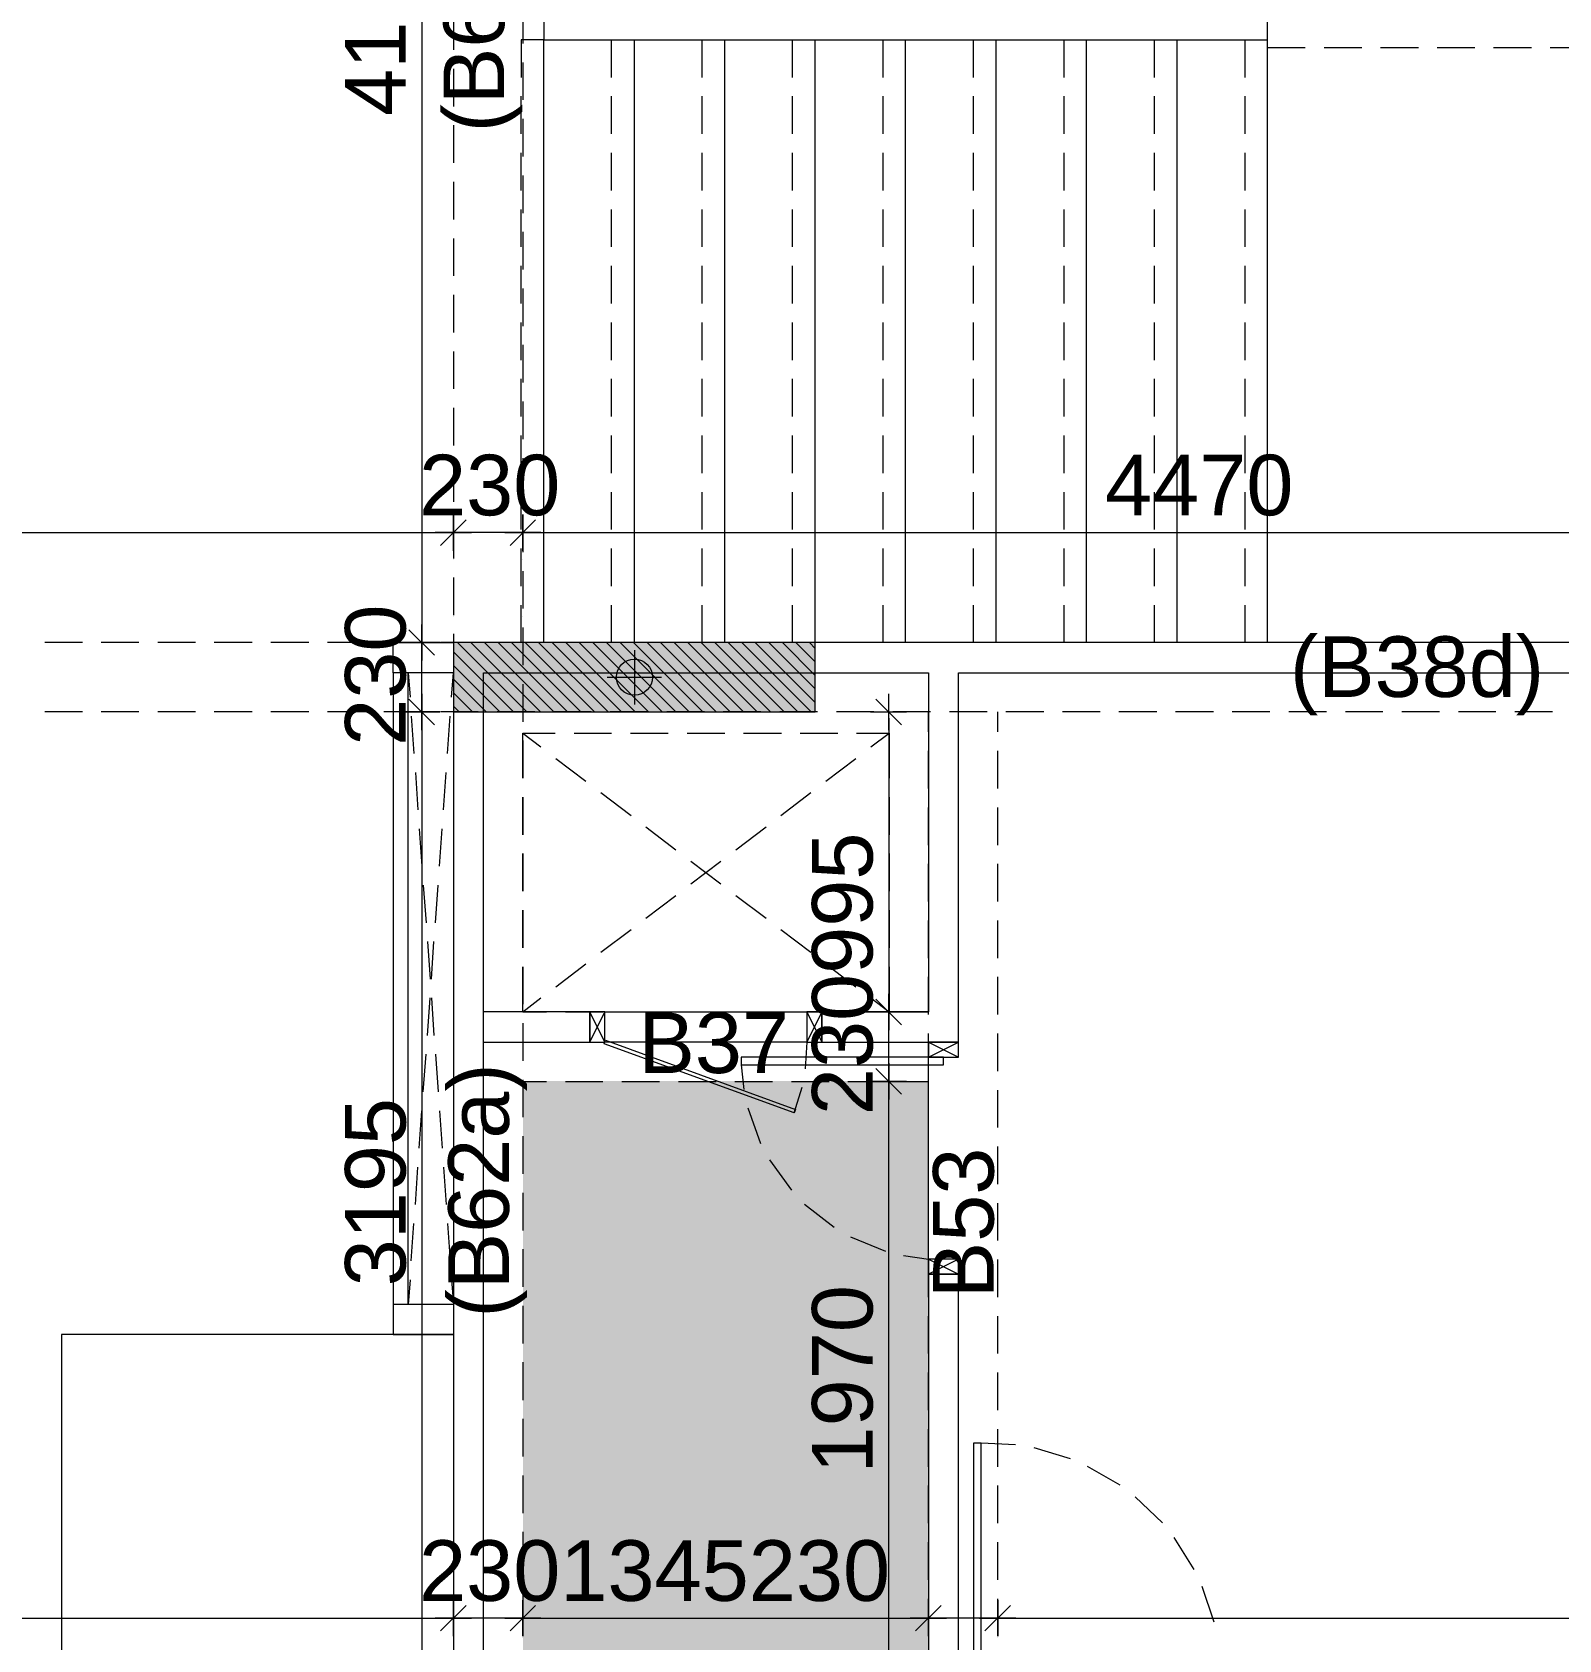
# Model space of a CAD drawing. Header units: millimetres. Extents: x -1303 to 98744, y -1303 to 90097.
# Drawn here: x 18732 to 23795, y 58624 to 63957 of the extents above; entities that cross this region are included whole.
import ezdxf

# ---------------------------------------------------------------- set-up
doc = ezdxf.new("R2010")
doc.units = ezdxf.units.MM
doc.layers.add('PDF_Geometry', color=7, linetype='Continuous')
doc.layers.add('PDF_Text', color=7, linetype='Continuous')
doc.layers.add('PDF_Solid Fills', color=192, linetype='Continuous', true_color=0xc2c0c0c0)
doc.styles.add('PDF ArialMT', font='arial.ttf')

msp = doc.modelspace()

# ---------------------------------------------------------------- linework, layer by layer
at = {"layer": 'PDF_Geometry', "color": 122, "lineweight": 0, "true_color": 0x00b88a}
for points in [[(20023.99135, 65992.26708), (20023.99135, 66012.57737), (20023.99135, 61952.04542), (20023.99135, 61972.35983)], [(15579.24379, 62297.33678), (15558.93247, 62297.33678), (20108.62097, 62297.33678), (20089.15574, 62297.33678)], [(20359.1255, 62297.33678), (20128.93125, 62297.33678)], [(20398.90101, 62297.33678), (20378.58865, 62297.33678), (24808.94958, 62297.33678), (24788.6393, 62297.33678)], [(20023.99135, 61702.38803), (20023.99135, 61932.58226)], [(21572.71351, 61642.30429), (21572.71351, 61762.47588)], [(21615.02832, 61660.07321), (21529.55157, 61744.70284)], [(20023.99135, 61662.61458), (20023.99135, 61682.07774), (20023.99135, 58527.08693), (20023.99135, 58547.39721)], [(21512.62564, 61702.38803), (21631.95425, 61702.38803)], [(21572.71351, 61682.07774), (21572.71351, 60727.45721), (21572.71351, 60746.92037)], [(21572.71351, 60476.95269), (21572.71351, 60707.14692)], [(21572.71351, 58527.08693), (21572.71351, 60457.48953), (21572.71351, 60437.17511)], [(15579.24379, 58696.34618), (15558.93247, 58696.34618), (20108.62097, 58696.34618), (20089.15574, 58696.34618)], [(20359.1255, 58696.34618), (20128.93125, 58696.34618)], [(20398.90101, 58696.34618), (20378.58865, 58696.34618), (21683.57915, 58696.34618), (21664.11392, 58696.34618)], [(21934.0816, 58696.34618), (21703.88943, 58696.34618)], [(21973.85711, 58696.34618), (21953.54682, 58696.34618), (26523.54664, 58696.34618), (26504.08141, 58696.34618)]]:
    msp.add_lwpolyline(points, dxfattribs=at)
at = {"layer": 'PDF_Geometry', "color": 157, "lineweight": 0, "true_color": 0x3f5f7f}
for points in [[(20128.93125, 64023.78115), (20128.93125, 63898.52683)], [(20359.1255, 64044.93856), (20359.1255, 63919.68423)], [(20359.1255, 63857.05913), (20359.1255, 63732.65606)], [(20128.93125, 63835.90173), (20128.93125, 63710.65154)], [(20128.93125, 63648.86943), (20128.93125, 63523.61923)], [(20359.1255, 63670.02684), (20359.1255, 63544.77664)], [(20359.1255, 63482.15155), (20359.1255, 63356.89722)], [(20128.93125, 63460.99414), (20128.93125, 63335.73981)], [(20128.93125, 63273.11471), (20128.93125, 63148.71164)], [(20359.1255, 63295.11924), (20359.1255, 63169.86905)], [(20359.1255, 63107.23982), (20359.1255, 62981.98963)], [(20128.93125, 63086.08242), (20128.93125, 62960.83222)], [(20128.93125, 62898.20713), (20128.93125, 62773.79992)], [(20359.1255, 62920.21165), (20359.1255, 62794.95732)], [(20359.1255, 62732.33223), (20359.1255, 62607.08203)], [(20128.93125, 62711.17482), (20128.93125, 62585.92463)], [(20128.93125, 62523.2954), (20128.93125, 62398.89233)], [(20359.1255, 62544.45281), (20359.1255, 62420.04974)], [(20359.1255, 62357.42463), (20359.1255, 62232.17031)], [(20128.93125, 62336.26723), (20128.93125, 62211.0129)], [(20128.93125, 62148.38781), (20128.93125, 62023.13761)], [(20359.1255, 62169.54521), (20359.1255, 62045.13801)], [(20359.1255, 61982.51291), (20359.1255, 61857.26272)], [(18899.26444, 61932.58226), (18774.01218, 61932.58226)], [(19086.29467, 61932.58226), (18961.04241, 61932.58226)], [(19274.17203, 61932.58226), (19148.92184, 61932.58226)], [(19461.20433, 61932.58226), (19335.95207, 61932.58226)], [(19649.08169, 61932.58226), (19523.82943, 61932.58226)], [(19836.11399, 61932.58226), (19711.70886, 61932.58226)], [(20023.99135, 61932.58226), (19898.73909, 61932.58226)], [(20211.02365, 61932.58226), (20086.61644, 61932.58226)], [(20128.93125, 61961.3555), (20128.93125, 61836.10532)], [(20398.90101, 61932.58226), (20273.64874, 61932.58226)], [(20585.93124, 61932.58226), (20461.5261, 61932.58226)], [(20773.81066, 61932.58226), (20648.5584, 61932.58226)], [(20961.68802, 61932.58226), (20836.43576, 61932.58226)], [(21148.71825, 61932.58226), (21023.46806, 61932.58226)], [(21336.59768, 61932.58226), (21211.34542, 61932.58226)], [(21523.62791, 61932.58226), (21399.22277, 61932.58226)], [(21711.50526, 61932.58226), (21586.25508, 61932.58226)], [(21898.53757, 61932.58226), (21774.13243, 61932.58226)], [(22086.41492, 61932.58226), (21961.16266, 61932.58226)], [(22273.44723, 61932.58226), (22149.04209, 61932.58226)], [(22461.32458, 61932.58226), (22336.07232, 61932.58226)], [(22649.20194, 61932.58226), (22523.94968, 61932.58226)], [(22836.23424, 61932.58226), (22710.98198, 61932.58226)], [(23024.1116, 61932.58226), (22898.85934, 61932.58226)], [(23211.1439, 61932.58226), (23086.73669, 61932.58226)], [(23399.02126, 61932.58226), (23273.76899, 61932.58226)], [(23586.05149, 61932.58226), (23461.64635, 61932.58226)], [(23773.93091, 61932.58226), (23648.67865, 61932.58226)], [(20128.93125, 61773.48021), (20128.93125, 61648.22589)], [(20359.1255, 61794.63762), (20359.1255, 61669.38329)], [(18899.26444, 61702.38803), (18774.01218, 61702.38803)], [(19086.29467, 61702.38803), (18961.04241, 61702.38803)], [(19274.17203, 61702.38803), (19148.92184, 61702.38803)], [(19461.20433, 61702.38803), (19335.95207, 61702.38803)], [(19649.08169, 61702.38803), (19523.82943, 61702.38803)], [(19836.11399, 61702.38803), (19711.70886, 61702.38803)], [(20023.99135, 61702.38803), (19898.73909, 61702.38803)], [(20211.02365, 61702.38803), (20086.61644, 61702.38803)], [(20398.90101, 61702.38803), (20273.64874, 61702.38803)], [(20585.93124, 61702.38803), (20461.5261, 61702.38803)], [(20773.81066, 61702.38803), (20648.5584, 61702.38803)], [(20961.68802, 61702.38803), (20836.43576, 61702.38803)], [(21148.71825, 61702.38803), (21023.46806, 61702.38803)], [(21336.59768, 61702.38803), (21211.34542, 61702.38803)], [(21523.62791, 61702.38803), (21399.22277, 61702.38803)], [(21711.50526, 61702.38803), (21586.25508, 61702.38803)], [(21703.88943, 61636.37857), (21703.88943, 61702.38803)], [(21898.53757, 61702.38803), (21774.13243, 61702.38803)], [(21934.0816, 61636.37857), (21934.0816, 61702.38803)], [(22086.41492, 61702.38803), (21961.16266, 61702.38803)], [(22273.44723, 61702.38803), (22149.04209, 61702.38803)], [(22461.32458, 61702.38803), (22336.07232, 61702.38803)], [(22649.20194, 61702.38803), (22523.94968, 61702.38803)], [(22836.23424, 61702.38803), (22710.98198, 61702.38803)], [(23024.1116, 61702.38803), (22898.85934, 61702.38803)], [(23211.1439, 61702.38803), (23086.73669, 61702.38803)], [(23399.02126, 61702.38803), (23273.76899, 61702.38803)], [(23586.05149, 61702.38803), (23461.64635, 61702.38803)], [(23773.93091, 61702.38803), (23648.67865, 61702.38803)], [(20359.1255, 61607.60532), (20359.1255, 61482.351)], [(20128.93125, 61586.44792), (20128.93125, 61461.19359)], [(21703.88943, 61448.49915), (21703.88943, 61573.75347)], [(21934.0816, 61448.49915), (21934.0816, 61573.75347)], [(20128.93125, 61398.56849), (20128.93125, 61273.3183)], [(20359.1255, 61419.7259), (20359.1255, 61294.47571)], [(21703.88943, 61260.62386), (21703.88943, 61385.87405)], [(21934.0816, 61260.62386), (21934.0816, 61385.87405)], [(20359.1255, 61232.6936), (20359.1255, 61107.4434)], [(20128.93125, 61210.6932), (20128.93125, 61086.286)], [(21703.88943, 61073.59155), (21703.88943, 61198.84175)], [(21934.0816, 61073.59155), (21934.0816, 61198.84175)], [(20128.93125, 61023.6609), (20128.93125, 60898.40658)], [(20359.1255, 61044.81831), (20359.1255, 60919.56398)], [(21703.88943, 60885.71213), (21703.88943, 61010.96646)], [(21934.0816, 60885.71213), (21934.0816, 61010.96646)], [(20359.1255, 60856.93888), (20359.1255, 60732.53581)], [(20128.93125, 60835.78147), (20128.93125, 60711.3784)], [(21703.88943, 60698.68396), (21703.88943, 60823.93416)], [(21934.0816, 60698.68396), (21934.0816, 60823.93416)], [(20359.1255, 60707.14692), (20437.82939, 60707.14692)], [(20500.45656, 60707.14692), (20624.86169, 60707.14692)], [(20687.48679, 60707.14692), (20812.73905, 60707.14692)], [(20875.36622, 60707.14692), (20999.77135, 60707.14692)], [(21062.39645, 60707.14692), (21187.64871, 60707.14692)], [(21250.2738, 60707.14692), (21375.52606, 60707.14692)], [(21437.3061, 60707.14692), (21562.55837, 60707.14692)], [(21625.18346, 60707.14692), (21703.88943, 60707.14692)], [(20128.93125, 60648.74918), (20128.93125, 60523.49898)], [(20359.1255, 60669.90659), (20359.1255, 60544.65639)], [(21703.88943, 60510.80454), (21703.88943, 60636.05474)], [(21934.0816, 60510.80454), (21934.0816, 60636.05474)], [(20359.1255, 60482.0313), (20359.1255, 60357.62409)], [(20359.1255, 60476.95269), (20437.82939, 60476.95269)], [(20500.45656, 60476.95269), (20624.86169, 60476.95269)], [(20687.48679, 60476.95269), (20812.73905, 60476.95269)], [(20875.36622, 60476.95269), (20999.77135, 60476.95269)], [(21062.39645, 60476.95269), (21187.64871, 60476.95269)], [(21250.2738, 60476.95269), (21375.52606, 60476.95269)], [(21437.3061, 60476.95269), (21562.55837, 60476.95269)], [(21625.18346, 60476.95269), (21703.88943, 60476.95269)], [(20128.93125, 60460.87389), (20128.93125, 60335.61956)], [(21703.88943, 60323.77224), (21703.88943, 60448.17945)], [(21934.0816, 60323.77224), (21934.0816, 60448.17945)], [(20128.93125, 60273.84159), (20128.93125, 60148.59139)], [(20359.1255, 60294.99899), (20359.1255, 60169.7488)], [(21703.88943, 60135.89695), (21703.88943, 60261.14714)], [(21934.0816, 60135.89695), (21934.0816, 60261.14714)], [(20359.1255, 60107.11957), (20359.1255, 59981.86938)], [(20128.93125, 60085.96217), (20128.93125, 59960.71197)], [(21703.88943, 59948.86465), (21703.88943, 60073.26772)], [(21934.0816, 59948.86465), (21934.0816, 60073.26772)], [(20128.93125, 59898.93399), (20128.93125, 59773.67967)], [(20359.1255, 59920.0914), (20359.1255, 59794.83707)], [(21703.88943, 59760.98522), (21703.88943, 59886.23955)], [(21934.0816, 59760.98522), (21934.0816, 59886.23955)], [(20359.1255, 59732.21198), (20359.1255, 59606.96178)], [(20128.93125, 59711.05457), (20128.93125, 59585.80437)], [(21703.88943, 59573.95293), (21703.88943, 59698.36013)], [(21934.0816, 59573.95293), (21934.0816, 59698.36013)], [(20128.93125, 59523.17515), (20128.93125, 59398.77208)], [(20359.1255, 59545.17967), (20359.1255, 59419.92949)], [(21703.88943, 59386.07764), (21703.88943, 59511.32782)], [(21934.0816, 59386.07764), (21934.0816, 59511.32782)], [(20359.1255, 59357.30438), (20359.1255, 59232.05006)], [(20128.93125, 59336.14698), (20128.93125, 59210.89265)], [(21703.88943, 59198.19821), (21703.88943, 59323.45253)], [(21934.0816, 59198.19821), (21934.0816, 59323.45253)], [(20128.93125, 59148.26756), (20128.93125, 59023.86036)], [(20359.1255, 59169.42496), (20359.1255, 59045.01776)], [(21703.88943, 59011.16591), (21703.88943, 59136.42024)], [(21934.0816, 59011.16591), (21934.0816, 59136.42024)], [(20128.93125, 58961.23525), (20128.93125, 58835.98507)], [(20359.1255, 58982.39266), (20359.1255, 58857.14247)], [(21703.88943, 58823.29062), (21703.88943, 58948.54081)], [(21934.0816, 58823.29062), (21934.0816, 58948.54081)], [(20128.93125, 58773.35996), (20128.93125, 58648.95276)], [(20359.1255, 58794.51737), (20359.1255, 58670.11017)], [(21703.88943, 58636.25832), (21703.88943, 58760.66552)], [(21934.0816, 58636.25832), (21934.0816, 58760.66552)]]:
    msp.add_lwpolyline(points, dxfattribs=at)
at = {"layer": 'PDF_Geometry', "color": 9, "lineweight": 0, "true_color": 0xc0c0c0}
for points in [[(22828.61633, 64032.24412), (20428.52137, 64032.24412), (20428.52137, 63932.37868), (22828.61633, 63932.37868)], [(20581.69975, 60607.28148), (20631.63123, 60607.28148), (20631.63123, 60707.14444), (20581.69975, 60707.14444)], [(21301.05158, 60607.28148), (21350.98306, 60607.28148), (21350.98306, 60707.14444), (21301.05158, 60707.14444)], [(20633.32466, 60613.20722), (21262.96825, 60383.8601), (21258.73676, 60372.8599), (20629.09317, 60601.35989)], [(21703.88943, 60557.35083), (21803.75239, 60557.35083), (21803.75239, 60607.28231), (21703.88943, 60607.28231)], [(21083.55385, 60531.96195), (21753.82047, 60531.96195), (21753.82047, 60557.35083), (21083.55385, 60557.35083)], [(21703.88943, 59837.15189), (21803.75239, 59837.15189), (21803.75239, 59887.08336), (21703.88943, 59887.08336)], [(21853.68345, 58457.68898), (21879.07234, 58457.68898), (21879.07234, 59276.90378), (21853.68345, 59276.90378)]]:
    msp.add_lwpolyline(points, close=True, dxfattribs=at)
for points in [[(20428.52137, 61932.58226), (20428.52137, 63932.37868), (20354.04689, 63932.37868), (20354.04689, 63807.12848)], [(20653.63494, 63807.12848), (20653.63494, 63932.37868)], [(20728.95655, 61932.58226), (20728.95655, 63932.37868)], [(20954.07011, 63807.12848), (20954.07011, 63932.37868)], [(21028.5446, 61932.58226), (21028.5446, 63932.37868)], [(21253.66023, 63807.12848), (21253.66023, 63932.37868)], [(21328.97977, 61932.58226), (21328.97977, 63932.37868)], [(21554.0954, 63807.12848), (21554.0954, 63932.37868)], [(21628.56989, 61932.58226), (21628.56989, 63932.37868)], [(21853.68345, 63807.12848), (21853.68345, 63932.37868)], [(21929.00506, 61932.58226), (21929.00506, 63932.37868)], [(22154.11862, 63807.12848), (22154.11862, 63932.37868)], [(22228.59311, 61932.58226), (22228.59311, 63932.37868)], [(22453.70875, 63807.12848), (22453.70875, 63932.37868)], [(22529.02828, 61932.58226), (22529.02828, 63932.37868)], [(22754.14392, 63807.12848), (22754.14392, 63932.37868)], [(22828.61633, 61932.58226), (22828.61633, 63932.37868)], [(22828.61633, 63906.98979), (22953.86859, 63906.98979)], [(23016.49576, 63906.98979), (23141.74595, 63906.98979)], [(23203.52599, 63906.98979), (23328.77825, 63906.98979)], [(23391.40335, 63906.98979), (23516.65561, 63906.98979)], [(23578.43565, 63906.98979), (23703.68791, 63906.98979)], [(23766.313, 63906.98979), (23891.56527, 63906.98979)], [(20354.04689, 63620.09618), (20354.04689, 63744.50339)], [(20653.63494, 63620.09618), (20653.63494, 63744.50339)], [(20954.07011, 63620.09618), (20954.07011, 63744.50339)], [(21253.66023, 63620.09618), (21253.66023, 63744.50339)], [(21554.0954, 63620.09618), (21554.0954, 63744.50339)], [(21853.68345, 63620.09618), (21853.68345, 63744.50339)], [(22154.11862, 63620.09618), (22154.11862, 63744.50339)], [(22453.70875, 63620.09618), (22453.70875, 63744.50339)], [(22754.14392, 63620.09618), (22754.14392, 63744.50339)], [(20354.04689, 63432.22089), (20354.04689, 63557.47108)], [(20653.63494, 63432.22089), (20653.63494, 63557.47108)], [(20954.07011, 63432.22089), (20954.07011, 63557.47108)], [(21253.66023, 63432.22089), (21253.66023, 63557.47108)], [(21554.0954, 63432.22089), (21554.0954, 63557.47108)], [(21853.68345, 63432.22089), (21853.68345, 63557.47108)], [(22154.11862, 63432.22089), (22154.11862, 63557.47108)], [(22453.70875, 63432.22089), (22453.70875, 63557.47108)], [(22754.14392, 63432.22089), (22754.14392, 63557.47108)], [(20354.04689, 63245.18859), (20354.04689, 63369.59166)], [(20653.63494, 63245.18859), (20653.63494, 63369.59166)], [(20954.07011, 63245.18859), (20954.07011, 63369.59166)], [(21253.66023, 63245.18859), (21253.66023, 63369.59166)], [(21554.0954, 63245.18859), (21554.0954, 63369.59166)], [(21853.68345, 63245.18859), (21853.68345, 63369.59166)], [(22154.11862, 63245.18859), (22154.11862, 63369.59166)], [(22453.70875, 63245.18859), (22453.70875, 63369.59166)], [(22754.14392, 63245.18859), (22754.14392, 63369.59166)], [(20354.04689, 63057.30916), (20354.04689, 63182.56349)], [(20653.63494, 63057.30916), (20653.63494, 63182.56349)], [(20954.07011, 63057.30916), (20954.07011, 63182.56349)], [(21253.66023, 63057.30916), (21253.66023, 63182.56349)], [(21554.0954, 63057.30916), (21554.0954, 63182.56349)], [(21853.68345, 63057.30916), (21853.68345, 63182.56349)], [(22154.11862, 63057.30916), (22154.11862, 63182.56349)], [(22453.70875, 63057.30916), (22453.70875, 63182.56349)], [(22754.14392, 63057.30916), (22754.14392, 63182.56349)], [(20354.04689, 62869.43387), (20354.04689, 62994.68407)], [(20653.63494, 62869.43387), (20653.63494, 62994.68407)], [(20954.07011, 62869.43387), (20954.07011, 62994.68407)], [(21253.66023, 62869.43387), (21253.66023, 62994.68407)], [(21554.0954, 62869.43387), (21554.0954, 62994.68407)], [(21853.68345, 62869.43387), (21853.68345, 62994.68407)], [(22154.11862, 62869.43387), (22154.11862, 62994.68407)], [(22453.70875, 62869.43387), (22453.70875, 62994.68407)], [(22754.14392, 62869.43387), (22754.14392, 62994.68407)], [(20354.04689, 62682.40158), (20354.04689, 62807.65177)], [(20653.63494, 62682.40158), (20653.63494, 62807.65177)], [(20954.07011, 62682.40158), (20954.07011, 62807.65177)], [(21253.66023, 62682.40158), (21253.66023, 62807.65177)], [(21554.0954, 62682.40158), (21554.0954, 62807.65177)], [(21853.68345, 62682.40158), (21853.68345, 62807.65177)], [(22154.11862, 62682.40158), (22154.11862, 62807.65177)], [(22453.70875, 62682.40158), (22453.70875, 62807.65177)], [(22754.14392, 62682.40158), (22754.14392, 62807.65177)], [(20354.04689, 62494.52215), (20354.04689, 62619.77648)], [(20653.63494, 62494.52215), (20653.63494, 62619.77648)], [(20954.07011, 62494.52215), (20954.07011, 62619.77648)], [(21253.66023, 62494.52215), (21253.66023, 62619.77648)], [(21554.0954, 62494.52215), (21554.0954, 62619.77648)], [(21853.68345, 62494.52215), (21853.68345, 62619.77648)], [(22154.11862, 62494.52215), (22154.11862, 62619.77648)], [(22453.70875, 62494.52215), (22453.70875, 62619.77648)], [(22754.14392, 62494.52215), (22754.14392, 62619.77648)], [(20354.04689, 62307.48985), (20354.04689, 62431.89706)], [(20653.63494, 62307.48985), (20653.63494, 62431.89706)], [(20954.07011, 62307.48985), (20954.07011, 62431.89706)], [(21253.66023, 62307.48985), (21253.66023, 62431.89706)], [(21554.0954, 62307.48985), (21554.0954, 62431.89706)], [(21853.68345, 62307.48985), (21853.68345, 62431.89706)], [(22154.11862, 62307.48985), (22154.11862, 62431.89706)], [(22453.70875, 62307.48985), (22453.70875, 62431.89706)], [(22754.14392, 62307.48985), (22754.14392, 62431.89706)], [(20354.04689, 62119.61456), (20354.04689, 62244.86475)], [(20653.63494, 62119.61456), (20653.63494, 62244.86475)], [(20954.07011, 62119.61456), (20954.07011, 62244.86475)], [(21253.66023, 62119.61456), (21253.66023, 62244.86475)], [(21554.0954, 62119.61456), (21554.0954, 62244.86475)], [(21853.68345, 62119.61456), (21853.68345, 62244.86475)], [(22154.11862, 62119.61456), (22154.11862, 62244.86475)], [(22453.70875, 62119.61456), (22453.70875, 62244.86475)], [(22754.14392, 62119.61456), (22754.14392, 62244.86475)], [(20354.04689, 61932.58226), (20354.04689, 62056.98946)], [(20653.63494, 61932.58226), (20653.63494, 62056.98946)], [(20954.07011, 61932.58226), (20954.07011, 62056.98946)], [(21253.66023, 61932.58226), (21253.66023, 62056.98946)], [(21554.0954, 61932.58226), (21554.0954, 62056.98946)], [(21853.68345, 61932.58226), (21853.68345, 62056.98946)], [(22154.11862, 61932.58226), (22154.11862, 62056.98946)], [(22453.70875, 61932.58226), (22453.70875, 62056.98946)], [(22754.14392, 61932.58226), (22754.14392, 62056.98946)], [(20123.00759, 61751.47569), (20128.93125, 61831.87383), (19929.20658, 61831.87383), (19929.20658, 61932.58226), (20128.93125, 61932.58226)], [(20581.69975, 60607.28148), (20631.63248, 60707.14692), (21301.05158, 60707.14692), (21350.9843, 60607.28148), (21803.7528, 60607.28148), (21803.7528, 61831.87383), (26674.18779, 61831.87383), (26674.18779, 61319.8646), (26774.05116, 61319.8646), (26774.05116, 61932.58226), (20128.93125, 61932.58226), (20128.93125, 58277.42953), (20228.79463, 58277.42953), (20228.79463, 58406.9112), (21803.7528, 58406.9112), (21803.7528, 59837.15189), (21703.88943, 59837.15189), (21703.88943, 58507.61964), (20228.79463, 58507.61964), (20228.79463, 61831.87383), (21703.88943, 61831.87383), (21703.88943, 60707.14692), (21350.9843, 60707.14692), (21350.9843, 60607.28148)], [(19929.20658, 61831.87383), (19929.20658, 59737.29059)], [(19985.06089, 59818.53585), (19979.13723, 59737.29059), (19979.13723, 61831.87383), (19985.06089, 61751.47569)], [(19989.29237, 61688.85059), (19997.75533, 61564.44339)], [(20109.4681, 61564.44339), (20118.77611, 61688.85059)], [(20359.1255, 61632.14709), (20419.21129, 61586.44792)], [(20359.1255, 61482.351), (20359.1255, 61632.14709), (20466.60471, 61632.14709)], [(20529.2298, 61632.14709), (20653.63494, 61632.14709)], [(20716.2621, 61632.14709), (20841.51437, 61632.14709)], [(20904.13946, 61632.14709), (21028.5446, 61632.14709)], [(21091.17176, 61632.14709), (21216.42195, 61632.14709)], [(21279.04912, 61632.14709), (21403.45425, 61632.14709)], [(21466.07935, 61632.14709), (21573.56063, 61632.14709), (21573.56063, 61482.351)], [(21513.47277, 61586.44792), (21573.56063, 61632.14709)], [(20469.14401, 61548.36459), (20568.16026, 61473.04504)], [(21364.5238, 61473.04504), (21463.54212, 61548.36459)], [(20002.83394, 61501.81829), (20011.2969, 61377.41108)], [(20095.92653, 61377.41108), (20105.23662, 61501.81829)], [(20359.1255, 61294.47571), (20359.1255, 61419.7259)], [(20618.09091, 61434.96171), (20717.95428, 61358.79504)], [(21214.72977, 61358.79504), (21314.59315, 61434.96171)], [(21573.56063, 61419.7259), (21573.56063, 61294.47571)], [(20015.52838, 61314.78599), (20024.83847, 61190.37879)], [(20083.23209, 61190.37879), (20091.69505, 61314.78599)], [(20767.03988, 61321.55471), (20866.90325, 61245.38804)], [(21065.78288, 61245.38804), (21165.64418, 61321.55471)], [(20359.1255, 61107.4434), (20359.1255, 61232.6936)], [(21573.56063, 61232.6936), (21573.56063, 61107.4434)], [(20916.8339, 61207.30471), (21015.85015, 61131.98517)], [(20916.8339, 61131.98517), (21015.85015, 61207.30471)], [(20029.06995, 61127.75369), (20038.37797, 61003.35061)], [(20069.69052, 61003.35061), (20078.15348, 61127.75369)], [(20767.03988, 61018.5823), (20866.90325, 61093.90183)], [(21065.78288, 61093.90183), (21165.64418, 61018.5823)], [(20359.1255, 60919.56398), (20359.1255, 61044.81831)], [(21573.56063, 61044.81831), (21573.56063, 60919.56398)], [(20618.09091, 60905.17943), (20717.95428, 60980.49897)], [(21214.72977, 60980.49897), (21314.59315, 60905.17943)], [(20042.60945, 60940.72139), (20051.91954, 60816.31832)], [(20056.15102, 60816.31832), (20064.61398, 60940.72139)], [(20438.67652, 60707.14692), (20359.1255, 60707.14692), (20359.1255, 60856.93888)], [(20469.14401, 60790.92943), (20568.16026, 60867.0961)], [(21364.5238, 60867.0961), (21463.54212, 60790.92943)], [(21573.56063, 60856.93888), (21573.56063, 60707.14692), (21494.00754, 60707.14692)], [(20042.60945, 60629.28602), (20051.91954, 60753.69322)], [(20056.15102, 60753.69322), (20064.61398, 60629.28602)], [(20359.1255, 60707.14692), (20419.21129, 60753.69322)], [(21513.47277, 60753.69322), (21573.56063, 60707.14692)], [(20228.79463, 60607.28148), (20581.69975, 60607.28148), (20581.69975, 60707.14692), (20228.79463, 60707.14692)], [(21301.05158, 60607.28148), (20631.63248, 60607.28148), (20581.69975, 60707.14692), (20501.30161, 60707.14692)], [(21431.38245, 60707.14692), (21350.9843, 60707.14692), (21301.05158, 60607.28148), (21295.97504, 60518.42038)], [(21621.7991, 59898.93399), (21703.88943, 59887.08254), (21703.88943, 60557.35083), (21803.7528, 60607.28148)], [(21703.88943, 60607.28148), (21803.7528, 60557.35083)], [(20029.06995, 60442.25371), (20038.37797, 60566.66092)], [(20069.69052, 60566.66092), (20078.15348, 60442.25371)], [(21083.55385, 60531.96195), (21092.01682, 60449.86956)], [(21258.73676, 60372.8599), (21284.97278, 60457.48953)], [(20015.52838, 60255.22142), (20024.83847, 60379.62862)], [(20083.23209, 60379.62862), (20091.69505, 60255.22142)], [(21105.55838, 60388.93871), (21147.8732, 60271.30435)], [(21177.49357, 60216.29509), (21250.2738, 60115.58253)], [(20002.83394, 60068.19324), (20011.2969, 60192.59632)], [(20095.92653, 60192.59632), (20105.23662, 60068.19324)], [(21293.43574, 60069.88336), (21391.60694, 59992.86958)], [(19989.29237, 59881.16095), (19997.75533, 60005.56402)], [(20109.4681, 60005.56402), (20118.77611, 59881.16095)], [(21445.76907, 59961.55909), (21561.71124, 59914.16567)], [(21803.7528, 59887.08254), (21703.88943, 59837.15189)], [(21703.88943, 59887.08254), (21803.7528, 59837.15189)], [(20123.00759, 59818.53585), (20128.93125, 59737.29059), (19929.20658, 59737.29059), (19929.20658, 59637.42515), (20128.93125, 59637.42515), (18829.02144, 59637.42515), (18829.02144, 57187.39747)], [(21993.32233, 59270.98052), (21879.07234, 59276.90624)], [(22175.27603, 59225.28135), (22055.10238, 59260.82331)], [(22340.3038, 59137.26736), (22231.97747, 59199.89246)], [(22479.94269, 59012.01303), (22390.23653, 59099.18402)], [(22585.72972, 58857.98959), (22518.87314, 58963.77662)], [(22651.74124, 58682.80461), (22611.96573, 58801.28609)]]:
    msp.add_lwpolyline(points, dxfattribs=at)
at = {"layer": 'PDF_Geometry', "color": 122, "lineweight": 0, "true_color": 0x00b88a}
for points in [[(20128.93125, 62237.24891), (20128.93125, 62357.42463)], [(20359.1255, 62357.42463), (20359.1255, 62237.24891)], [(20189.01912, 62297.33678), (20068.84546, 62297.33678)], [(20171.24607, 62339.65159), (20086.61644, 62254.17484)], [(20299.03763, 62297.33678), (20419.21129, 62297.33678)], [(20316.81068, 62254.17484), (20401.44031, 62339.65159)], [(20066.30616, 61890.26745), (19981.67653, 61974.89707)], [(20023.99135, 61872.4944), (20023.99135, 61992.67012)], [(19963.90348, 61932.58226), (20084.07921, 61932.58226)], [(20023.99135, 61762.47588), (20023.99135, 61642.30429)], [(19981.67653, 61744.70284), (20066.30616, 61660.07321)], [(20084.07921, 61702.38803), (19963.90348, 61702.38803)], [(21615.02832, 60664.83211), (21529.55157, 60749.46174)], [(21572.71351, 60647.05907), (21572.71351, 60767.23066)], [(21512.62564, 60707.14692), (21631.95425, 60707.14692)], [(21572.71351, 60537.04055), (21572.71351, 60416.86483)], [(21631.95425, 60476.95269), (21512.62564, 60476.95269)], [(21529.55157, 60520.11463), (21615.02832, 60434.63788)], [(20171.24607, 58738.661), (20086.61644, 58654.03137)], [(20128.93125, 58636.25832), (20128.93125, 58756.43404)], [(20316.81068, 58654.03137), (20401.44031, 58738.661)], [(20359.1255, 58756.43404), (20359.1255, 58636.25832)], [(21746.20424, 58738.661), (21661.57461, 58654.03137)], [(21703.88943, 58636.25832), (21703.88943, 58756.43404)], [(21891.76678, 58654.03137), (21976.39641, 58738.661)], [(21934.0816, 58756.43404), (21934.0816, 58636.25832)], [(20189.01912, 58696.34618), (20068.84546, 58696.34618)], [(20299.03763, 58696.34618), (20419.21129, 58696.34618)], [(21763.97729, 58696.34618), (21643.80156, 58696.34618)], [(21873.99581, 58696.34618), (21994.16946, 58696.34618)]]:
    msp.add_lwpolyline(points, close=True, dxfattribs=at)
at = {"layer": 'PDF_Geometry', "lineweight": 0}
for points in [[(20128.93125, 62297.33678), (20128.93125, 62297.33678)], [(20128.93125, 62297.33678), (20128.93125, 62297.33678)], [(20359.1255, 62297.33678), (20359.1255, 62297.33678)], [(20359.1255, 62297.33678), (20359.1255, 62297.33678)], [(20128.93125, 62208.47567), (20128.93125, 62208.47567)], [(20128.93125, 62208.47567), (20128.93125, 62208.47567)], [(20359.1255, 62208.47567), (20359.1255, 62208.47567)], [(20359.1255, 62208.47567), (20359.1255, 62208.47567)], [(20128.93125, 62145.85057), (20128.93125, 62145.85057)], [(20128.93125, 62145.85057), (20128.93125, 62145.85057)], [(20359.1255, 62145.85057), (20359.1255, 62145.85057)], [(20359.1255, 62145.85057), (20359.1255, 62145.85057)], [(20128.93125, 62083.22134), (20128.93125, 62083.22134)], [(20128.93125, 62083.22134), (20128.93125, 62083.22134)], [(20359.1255, 62083.22134), (20359.1255, 62083.22134)], [(20359.1255, 62083.22134), (20359.1255, 62083.22134)], [(20128.93125, 62020.59624), (20128.93125, 62020.59624)], [(20128.93125, 62020.59624), (20128.93125, 62020.59624)], [(20359.1255, 62020.59624), (20359.1255, 62020.59624)], [(20359.1255, 62020.59624), (20359.1255, 62020.59624)], [(20045.14875, 61932.58226), (20045.14875, 61932.58226)], [(20045.14875, 61932.58226), (20045.14875, 61932.58226)], [(20128.93125, 61932.58226), (20128.93125, 61932.58226)], [(20128.93125, 61932.58226), (20128.93125, 61932.58226)], [(20128.93125, 61932.58226), (20128.93125, 61932.58226)], [(20128.93125, 61932.58226), (20128.93125, 61932.58226)], [(20142.47282, 61932.58226), (20372.66499, 61702.38803)], [(20187.32694, 61932.58226), (20417.51911, 61702.38803)], [(20232.18106, 61932.58226), (20462.37323, 61702.38803)], [(20277.0331, 61932.58226), (20507.22734, 61702.38803)], [(20321.88722, 61932.58226), (20552.07939, 61702.38803)], [(20359.1255, 61932.58226), (20359.1255, 61932.58226)], [(20359.1255, 61932.58226), (20359.1255, 61932.58226)], [(20366.74133, 61932.58226), (20596.9335, 61702.38803)], [(20411.59545, 61932.58226), (20641.78762, 61702.38803)], [(20456.44957, 61932.58226), (20686.64173, 61702.38803)], [(20501.30161, 61932.58226), (20731.49585, 61702.38803)], [(20546.15573, 61932.58226), (20776.34789, 61702.38803)], [(20591.00984, 61932.58226), (20821.20201, 61702.38803)], [(20636.70901, 61932.58226), (20866.05613, 61702.38803)], [(20681.56313, 61932.58226), (20910.91024, 61702.38803)], [(20726.41724, 61932.58226), (20955.76436, 61702.38803)], [(20771.27136, 61932.58226), (21000.6164, 61702.38803)], [(20816.12548, 61932.58226), (21046.31765, 61702.38803)], [(20860.97752, 61932.58226), (21091.17176, 61702.38803)], [(20905.83164, 61932.58226), (21136.02381, 61702.38803)], [(20950.68575, 61932.58226), (21180.87792, 61702.38803)], [(20995.53987, 61932.58226), (21225.73204, 61702.38803)], [(21040.39399, 61932.58226), (21270.58616, 61702.38803)], [(21085.24603, 61932.58226), (21315.44027, 61702.38803)], [(21130.10015, 61932.58226), (21328.97977, 61733.70264)], [(21174.95426, 61932.58226), (21328.97977, 61778.55469)], [(21219.80838, 61932.58226), (21328.97977, 61823.41087)], [(21264.6625, 61932.58226), (21328.97977, 61868.26292)], [(21309.51454, 61932.58226), (21328.97977, 61913.1191)], [(20128.93125, 61901.26765), (20327.81088, 61702.38803)], [(20128.93125, 61856.4156), (20282.95883, 61702.38803)], [(20128.93125, 61810.71643), (20237.25759, 61702.38803)], [(20128.93125, 61765.86025), (20192.40347, 61702.38803)], [(20128.93125, 61721.00819), (20147.55143, 61702.38803)], [(20045.14875, 61702.38803), (20045.14875, 61702.38803)], [(20045.14875, 61702.38803), (20045.14875, 61702.38803)], [(20128.93125, 61702.38803), (20128.93125, 61702.38803)], [(20128.93125, 61702.38803), (20128.93125, 61702.38803)], [(21572.71351, 61702.38803), (21572.71351, 61702.38803)], [(21637.8779, 61702.38803), (21637.8779, 61702.38803)], [(21703.88943, 61702.38803), (21703.88943, 61702.38803)], [(21572.71351, 60707.14692), (21572.71351, 60707.14692)], [(21572.71351, 60707.14692), (21572.71351, 60707.14692)], [(21637.8779, 60707.14692), (21637.8779, 60707.14692)], [(21637.8779, 60707.14692), (21637.8779, 60707.14692)], [(21703.88943, 60707.14692), (21703.88943, 60707.14692)], [(21703.88943, 60707.14692), (21703.88943, 60707.14692)], [(21572.71351, 60476.95269), (21572.71351, 60476.95269)], [(21572.71351, 60476.95269), (21572.71351, 60476.95269)], [(21637.8779, 60476.95269), (21637.8779, 60476.95269)], [(21637.8779, 60476.95269), (21637.8779, 60476.95269)], [(21703.88943, 60476.95269), (21703.88943, 60476.95269)], [(21703.88943, 60476.95269), (21703.88943, 60476.95269)], [(20128.93125, 58696.34618), (20128.93125, 58696.34618)], [(20128.93125, 58696.34618), (20128.93125, 58696.34618)], [(20359.1255, 58696.34618), (20359.1255, 58696.34618)], [(20359.1255, 58696.34618), (20359.1255, 58696.34618)], [(21703.88943, 58696.34618), (21703.88943, 58696.34618)], [(21703.88943, 58696.34618), (21703.88943, 58696.34618)], [(21934.0816, 58696.34618), (21934.0816, 58696.34618)], [(21934.0816, 58696.34618), (21934.0816, 58696.34618)], [(20128.93125, 58632.87396), (20128.93125, 58632.87396)], [(20128.93125, 58632.87396), (20128.93125, 58632.87396)], [(20359.1255, 58632.87396), (20359.1255, 58632.87396)], [(20359.1255, 58632.87396), (20359.1255, 58632.87396)], [(21703.88943, 58632.87396), (21703.88943, 58632.87396)], [(21703.88943, 58632.87396), (21703.88943, 58632.87396)], [(21934.0816, 58632.87396), (21934.0816, 58632.87396)], [(21934.0816, 58632.87396), (21934.0816, 58632.87396)]]:
    msp.add_lwpolyline(points, dxfattribs=at)
at = {"layer": 'PDF_Geometry', "color": 5, "lineweight": 0}
msp.add_lwpolyline([(20128.93125, 61702.38803), (21328.97938, 61702.38803), (21328.97938, 61932.58062), (20128.93125, 61932.58062)], close=True, dxfattribs=at)
msp.add_lwpolyline([(20128.93125, 61702.38803), (21328.97938, 61702.38803), (21328.97938, 61932.58062), (20128.93125, 61932.58062)], close=True, dxfattribs=at)
at = {"layer": 'PDF_Geometry', "color": 20, "lineweight": 0, "true_color": 0xff4405}
for points in [[(20728.95655, 61907.19337), (20728.95655, 61726.93392)], [(20639.24831, 61817.48514), (20818.66271, 61817.48514)]]:
    msp.add_lwpolyline(points, dxfattribs=at)
msp.add_circle((20729.27883, 61817.69793), 59.9866, dxfattribs=at)
at = {"layer": 'PDF_Geometry', "color": 7, "lineweight": 0, "true_color": 0xffffff}
msp.add_circle((20729.30256, 61817.73211), 60.01032, dxfattribs=at)
at = {"layer": 'PDF_Solid Fills', "lineweight": 0}
msp.add_solid([(20129.2701, 61932.75169), (20129.2701, 61702.72688), (21329.31862, 61932.75169), (21329.31862, 61702.72688)], dxfattribs=at)
at = {"layer": 'PDF_Solid Fills', "color": 43, "lineweight": 0, "true_color": 0x00007f}
msp.add_solid([(20359.29492, 60477.71304), (20359.29492, 58507.70642), (21704.31299, 60477.71304), (21704.31299, 58507.70642)], dxfattribs=at)

# ---------------------------------------------------------------- texts
at = {"layer": 'PDF_Text', "color": 6, "char_height": 201.084641, "attachment_point": 4, "rotation": 90, "style": 'PDF ArialMT'}
for s, insert in [('(B62b)', (20227.01851, 63625.10591)), ('(B62a)', (20242.74989, 59693.53891)), ('B53', (21821.46047, 59757.32967))]:
    msp.add_mtext(s, dxfattribs=dict(at, insert=insert))
at = {"layer": 'PDF_Text', "char_height": 201.084641, "attachment_point": 4, "rotation": 90, "style": 'PDF ArialMT'}
for s, insert in [('4100', (19871.52888, 63679.85689)), ('230', (19871.52888, 61590.06903)), ('230995', (21420.06594, 60365.0186)), ('3195', (19871.52888, 59796.99712)), ('1970', (21420.06594, 59176.27368))]:
    msp.add_mtext(s, dxfattribs=dict(at, insert=insert))
at = {"layer": 'PDF_Text', "char_height": 201.084641, "attachment_point": 4, "style": 'PDF ArialMT'}
for s, insert in [('230', (20014.9451, 62453.66357)), ('4470', (22289.73651, 62453.66357)), ('2301345230', (20014.9451, 58852.68804))]:
    msp.add_mtext(s, dxfattribs=dict(at, insert=insert))
at = {"layer": 'PDF_Text', "color": 6, "char_height": 201.084641, "attachment_point": 4, "style": 'PDF ArialMT'}
for s, insert in [('(B38d)', (22902.90312, 61822.39371)), ('B37', (20742.32512, 60603.62593))]:
    msp.add_mtext(s, dxfattribs=dict(at, insert=insert))

doc.saveas('drawing.dxf')
